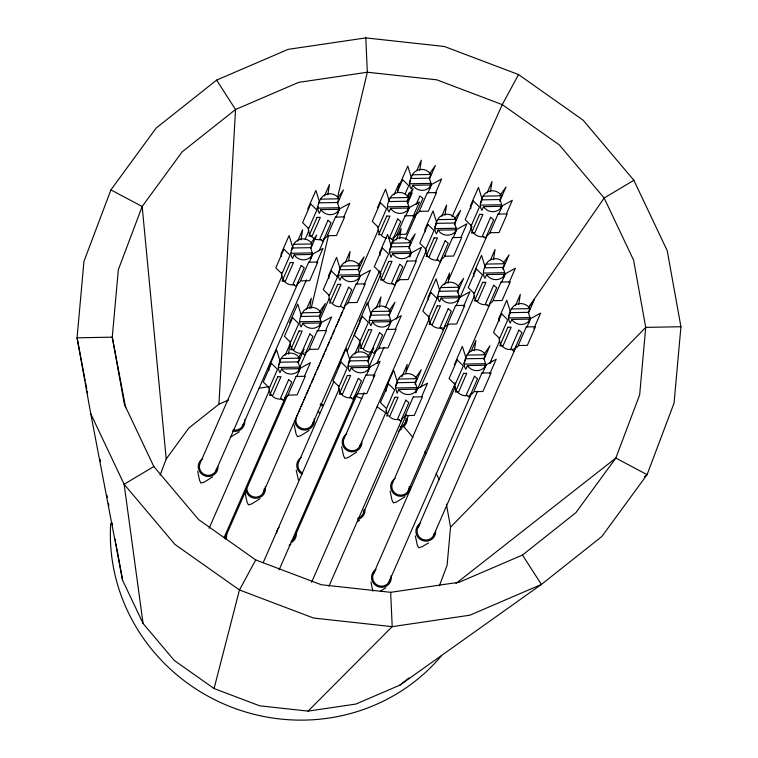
<?xml version="1.0" encoding="UTF-8"?>
<svg xmlns="http://www.w3.org/2000/svg" width="758" height="758" viewBox="0 0 758 758"><rect width="100%" height="100%" fill="white"/><g stroke="black" fill="none" stroke-linecap="round" stroke-linejoin="round"><path stroke-width="1.14" d="M160.099 475.162L166.22 458.941L188.789 428.09L218.929 404.185L235.539 109.512L216.599 80.111L156.167 128.036L110.914 189.888L83.939 261.434L77.07 337.812L90.77 413.811L122.559 580.135L143.082 623.493L174.293 660.464L214.069 688.548L259.691 705.821L308.061 711.118L355.872 704.059L399.873 685.137L541.401 584.446L601.833 536.512L647.086 474.669L674.061 403.114L680.93 326.736L667.23 250.737L633.878 180.29L583.167 120.209L518.538 74.568L444.396 46.494L365.801 37.9L288.106 49.365L216.599 80.111M446.386 504.222L450.527 527.198L447.106 565.297L439.356 585.839M296.672 376.631L300.159 368.653L281.616 368.994L279.986 372.699C276.945 368.217 278.859 362.817 281.161 358.496A10.773 10.441 23.6 0 1 299.713 358.164L298.093 361.869L299.751 367.09L298.538 372.358M309.207 262.429L312.694 254.442L294.151 254.783L292.531 258.487C289.48 254.015 291.394 248.605 293.706 244.294L312.249 243.953L310.628 247.658L312.287 252.878L311.074 258.156M317.858 330.924L321.354 322.936L302.812 323.278L301.182 326.982C298.14 322.51 300.054 317.1 302.357 312.789L320.909 312.448L319.289 316.152L320.947 321.373L319.734 326.641M336.012 217.271L339.499 209.284L320.956 209.625L319.336 213.339C316.285 208.857 318.199 203.447 320.511 199.136L339.053 198.795L337.433 202.509L339.091 207.73L337.879 212.998M356.667 284.222L360.164 276.234L341.612 276.575L339.991 280.28C336.95 275.808 338.864 270.398 341.166 266.086L359.718 265.745L358.089 269.45L359.273 271.961L359.586 276.49M366.341 375.362L369.838 367.374L351.286 367.715L349.665 371.42C346.624 366.938 348.538 361.538 350.84 357.226A10.773 10.441 23.6 0 1 369.392 356.885L367.763 360.59L369.421 365.811L368.217 371.079M387.537 329.645L391.033 321.657L372.481 321.998L370.861 325.703C367.82 321.231 369.733 315.821 372.036 311.51A10.773 10.441 23.6 0 1 390.588 311.168L388.958 314.883L390.616 320.094L389.413 325.371M405.691 215.992L409.178 208.014L390.635 208.346L389.006 212.06C385.964 207.578 387.878 202.178 390.19 197.857A10.773 10.441 23.6 0 1 408.733 197.516L407.112 201.23L408.77 206.451L407.558 211.719M389.385 252.13L389.631 249.41L392.218 243.147L410.76 242.806L409.14 246.521L410.798 251.741L409.585 257.009L411.206 253.295A10.773 10.441 23.6 0 1 392.663 253.636L391.043 257.35L389.385 252.13L410.798 251.741M427.9 192.92L431.387 184.943L412.845 185.284L411.224 188.988C408.174 184.507 410.087 179.106 412.399 174.795A10.773 10.441 23.6 0 1 430.942 174.454L429.322 178.158L430.98 183.379L429.767 188.647M395.477 387.992L395.723 385.272L398.31 379.019L416.853 378.678L415.232 382.383L416.891 387.603L415.678 392.871L417.307 389.167A10.773 10.441 23.6 0 1 398.755 389.508L397.135 393.212L395.477 387.992L416.891 387.603M453.151 237.785L456.648 229.807L438.096 230.138L436.475 233.852C433.434 229.371 435.348 223.97 437.65 219.649A10.773 10.441 23.6 0 1 456.202 219.308L454.573 223.023L456.231 228.243L455.027 233.511M456.202 305.72L459.689 297.733L441.147 298.074L439.526 301.788C436.475 297.307 438.389 291.896 440.701 287.585L459.244 287.244L457.624 290.958L459.282 296.17L458.069 301.447M482.476 373.23L485.963 365.242L467.421 365.583L465.8 369.288C462.75 364.816 464.663 359.406 466.975 355.095L485.518 354.753L483.898 358.458L485.556 363.679L484.343 368.957M498.593 214.287L502.08 206.309L483.538 206.65L481.917 210.354C478.866 205.873 480.78 200.472 483.092 196.161L501.635 195.82L500.015 199.525L501.673 204.745L500.46 210.013M501.635 282.222L505.131 274.235L486.579 274.576L484.959 278.29C481.917 273.809 483.831 268.398 486.134 264.087L504.676 263.746L503.056 267.46L504.714 272.681L503.501 277.949M526.895 327.086L530.382 319.099L511.84 319.44L510.219 323.154C507.168 318.673 509.082 313.262 511.394 308.951L529.937 308.61L528.317 312.324L529.975 317.545L528.762 322.813M301.021 239.926L302.631 229.702L297.648 241.091M288.485 354.138L290.096 343.914L285.112 355.303M309.681 308.421L311.292 298.197L306.308 309.586M327.826 194.778L329.436 184.545L324.452 195.943M348.671 260.581L350.101 251.495L345.117 262.884M358.344 351.721L359.775 342.635L354.791 354.024M379.36 307.142L380.971 296.918L375.987 308.307M397.685 192.361L399.115 183.275L394.132 194.664M399.532 238.789L401.143 228.556L396.169 239.954M419.714 170.427L421.325 160.203L416.796 170.559M405.805 373.514L407.236 364.427L401.806 376.849M444.974 215.291L446.585 205.067L441.601 216.456M448.016 283.217L449.627 272.994L444.643 284.383M490.407 191.793L492.018 181.569L487.034 192.958M474.29 350.727L475.901 340.503L471.372 350.859M493.449 259.729L495.059 249.496L490.54 259.852M518.709 304.583L520.32 294.36L515.336 305.749M311.159 308.279L328.422 235.738M337.471 197.734L367.336 72.228L365.801 37.9M214.069 688.548L239.462 589.98L255.74 559.935L321.231 584.731L390.664 592.33L459.301 582.201L522.461 555.045L575.853 512.702L615.828 458.069L639.657 394.861L645.731 327.38L633.622 260.24L604.164 198.018L559.357 144.93L502.26 104.623L436.769 79.817L367.336 72.228L298.699 82.357L235.539 109.512L182.147 151.856L142.172 206.489L118.343 269.696L112.269 337.168L124.378 404.308L153.836 466.54L198.643 519.618L255.74 559.935M358.543 279.939L359.5 277.39M307.739 209.037L315.887 190.4L319.668 202.528M291.963 249.752L292.863 247.686L289.082 235.548L280.934 254.186L281.616 256.394M282.137 275.723L200.368 462.702A8.764 8.49 23.6 0 0 205.105 474.783A8.764 8.49 23.6 0 0 216.608 468.889M316.958 208.744L317.858 206.669M305.161 239.215L308.942 230.574M310.771 248.501L316.654 235.046L311.33 242.655M215.831 470.964L298.538 281.824M337.575 203.352L343.459 189.888L337.471 198.444M242.636 425.806L306.44 279.901M319.203 250.718L324.869 237.756M289.594 322.681L297.742 304.043L301.523 316.181M316.607 262.941L322.946 248.444L311.462 254.764M278.972 364.996L279.873 362.93M343.867 216.75L349.751 203.286L338.267 209.615M209.104 528.279L269.602 389.934M298.235 362.712L304.119 349.249L298.131 357.814M319.431 316.996L325.315 303.541L319.326 312.097M337.158 276.727L339.423 271.544M224.084 537.611L285.529 397.116M320.151 319.137L329.133 298.595M224.955 538.379L287.348 395.714M299.164 368.691L306.725 351.399M377.418 207.758L385.566 189.121L389.347 201.249M304.517 376.11L310.41 362.656L298.927 368.975M325.713 330.403L331.597 316.939L320.122 323.259M358.24 270.293L364.124 256.839L358.136 265.395M263.291 492.757L345.534 304.697M297.799 414.105L296.852 416.275A8.764 8.49 23.6 0 0 301.589 428.346A8.764 8.49 23.6 0 0 313.092 422.452M298.747 411.945L300.159 408.704M301.106 406.544L303.001 402.223M303.949 400.063L305.36 396.813M306.308 394.653L308.193 390.332M309.141 388.172L310.562 384.931M311.51 382.771L313.869 377.361M314.816 375.201L315.764 373.04M317.176 369.8L319.071 365.47M320.018 363.309L321.43 360.069M322.377 357.909L324.263 353.588M325.21 351.428L326.632 348.178M327.579 346.018L329.465 341.697M330.412 339.537L331.833 336.296M332.771 334.136L334.666 329.806M336.088 326.565L337.026 324.405M337.973 322.245L339.394 319.004M340.333 316.835L342.701 311.434M343.649 309.273L344.587 307.113M359.245 273.61L378.621 229.295M399.627 184.687L407.776 166.049L411.556 178.177M397.666 191.044L402.64 179.655L408.742 185.653L405.113 193.944M364.067 284.733L370.406 270.236L359.879 276.035M409.292 183.36L410.656 180.252M407.122 197.203L408.932 193.053L412.191 193.015L407.662 203.371M407.254 202.073L413.138 188.609L407.15 197.175M312.315 424.527L379.426 271.061M390.768 245.118L394.548 236.477M338.077 367.118L346.226 348.481L349.665 359.51M389.565 250.68L390.929 247.572M359.264 321.401L367.422 302.764L371.202 314.902L369.838 318.009M333.861 381.577L298.889 461.556A8.764 8.49 23.6 0 0 302.575 473.163M347.098 351.324L359.851 322.141M367.422 304.849L381.122 273.505M416.275 204.234L419.894 195.952L422.955 198.397L414.806 217.034L413.271 215.812M348.642 363.717L350.006 360.619M429.464 179.002L435.348 165.538L429.36 174.103M413.082 216.513L419.43 202.016L407.946 208.336M263.187 562.663L339.281 388.655M405.416 239.339L416.758 213.405M408.827 248.397L415.166 233.9L409.187 242.456M385.235 307.701L397.05 280.678M435.3 193.442L441.639 178.945L430.156 185.265M367.914 361.433L373.798 347.979L367.81 356.535M389.1 315.726L394.994 302.262L389.006 310.818M279.115 569.845L355.208 395.837M294.161 538.18L357.501 393.355M368.843 367.412L376.404 350.12M415.574 260.761L421.457 247.298L410.931 253.096M435.007 227.182L436.362 224.084M364.172 392.672L344.321 438.067A8.764 8.49 23.6 0 0 349.05 450.138A8.764 8.49 23.6 0 0 360.562 444.245M376.934 363.489L384.022 347.278M396.311 319.175L426.565 250.007M373.287 376.906L380.08 361.376L368.596 367.696M395.392 329.124L401.276 315.66L389.792 321.979M454.269 224.899L460.608 210.402L454.62 218.967M359.775 446.32L442.018 258.27M395.657 386.552L397.476 382.411L393.696 370.274L385.538 388.911L386.229 391.119M461.006 237.263L466.89 223.809L456.363 229.598M311.595 582.296L386.741 410.448M436.693 298.226L437.593 296.151M406.449 370.899L429.606 317.943M480.439 203.694L481.794 200.586M448.84 279.465L471.997 226.509M414.92 384.268L421.268 369.771L415.28 378.327M328.944 586.228L402.678 417.63M457.311 292.834L463.65 278.338L458.334 285.946M406.307 414.825L362.826 514.256A8.764 8.49 23.6 0 1 357.7 518.33M417.649 388.882L445.06 326.196M499.702 201.41L506.041 186.904L500.053 195.469M405.217 422.822L408.524 415.261M420.813 387.158L448.224 324.471M460.04 297.458L487.451 234.772M421.666 396.633L427.55 383.169L416.066 389.489M463.602 306.232L469.941 291.735L459.414 297.534M506.439 213.775L512.332 200.311L501.805 206.1M474.574 295.525L392.805 482.495A8.764 8.49 23.6 0 0 398.632 494.917A8.764 8.49 23.6 0 0 409.244 486.465M454.203 364.986L462.352 346.349L466.132 358.487M502.753 269.336L509.092 254.84L503.767 262.448M408.259 490.758L455.056 383.766M468.283 353.503L490.502 302.698M463.868 363.66L465.232 360.552M373.637 573.503L455.406 386.523M509.035 282.743L515.374 268.237L504.847 274.036M484.04 359.311L489.924 345.847L483.936 354.403M389.1 581.765L471.808 392.625M508.741 316.484L510.551 312.343L506.77 300.206L498.622 318.853L499.314 321.051M418.056 527.36L477.616 391.185M489.905 363.082L499.825 340.389M489.876 373.741L496.215 359.245L484.732 365.564M528.459 313.168L534.343 299.704L529.027 307.312M433.519 535.622L516.226 346.482M533.84 328.64L540.634 313.101L529.15 319.421M452.062 216.864L502.26 104.623L518.538 74.568M489.687 363.575L491.705 360.656M528.743 307.094L604.164 198.018L633.878 180.29M450.527 527.198L645.731 327.38L680.93 326.736M308.061 711.118L392.199 626.648L469.894 615.193L541.401 584.446L522.461 555.045M239.357 431.766L230.28 437.309M212.553 476.924L204.205 482.145L200.984 483.102L199.581 480.382L197.667 471.249M309.037 430.487L300.689 435.717L297.468 436.674L296.065 433.955L294.142 424.821M260.013 498.717L251.675 503.937L248.453 504.894L247.042 502.175L245.128 493.041M356.497 452.28L348.159 457.51L344.937 458.467L343.526 455.748L341.612 446.614M401.939 428.791L398.329 431.255M289.168 545.504L290.882 544.14M357.833 521.58L359.548 520.215M404.98 496.717L396.642 501.948L393.411 502.905L392.009 500.185L390.095 491.051M385.822 587.725L380.317 591.297M399.873 685.137L408.941 677.946M455.956 583.48L615.828 458.069L647.086 474.669L644.291 476.858M153.836 466.54L124.123 484.258L143.082 623.493M428.526 542.946L421.893 546.802L418.672 547.769L417.27 545.04L415.356 535.915M218.929 404.185L228.66 399.997M259.151 388.172L268.275 386.826M412.399 174.795L430.942 174.454M410.77 178.5L429.322 178.158M409.566 183.768L430.98 183.379M390.19 197.857L408.733 197.516M318.881 202.85L337.433 202.509M388.56 201.571L407.112 201.23M481.463 199.866L500.015 199.525M317.678 208.118L339.091 207.73M387.347 206.839L408.77 206.451M480.259 205.134L501.673 204.745M437.65 219.649L456.202 219.308M436.03 223.364L454.573 223.023M434.817 228.632L456.231 228.243M292.076 247.999L310.628 247.658M390.597 246.862L409.14 246.521M290.873 253.276L312.287 252.878M392.663 253.636L411.206 253.295M339.546 269.791L358.089 269.45M484.514 267.801L503.056 267.46M338.333 275.069L359.747 274.671M483.301 273.07L504.714 272.681M439.071 291.299L457.624 290.958M437.868 296.567L459.282 296.17M372.036 311.51L390.588 311.168M300.736 316.493L319.289 316.152M370.416 315.214L388.958 314.883M509.764 312.666L528.317 312.324M299.524 321.771L320.947 321.373M369.203 320.492L390.616 320.094M508.561 317.934L529.975 317.545M281.161 358.496L299.713 358.164M350.84 357.226L369.392 356.885M279.541 362.21L298.093 361.869M349.22 360.931L367.763 360.59M465.346 358.799L483.898 358.458M278.328 367.478L299.751 367.09M348.007 366.199L369.421 365.811M464.133 364.077L485.556 363.679M396.69 382.724L415.232 382.383M398.755 389.508L417.307 389.167M355.388 396.064L361.917 398.537M110.914 189.888L142.172 206.489L166.22 458.941M377.114 406.781L386.599 413.47M403.256 425.949L412.93 437.404M424.831 451.512L426.318 453.275M319.677 413.603L318.275 410.883M436.134 473.314L439.157 479.71M90.77 413.811L124.123 484.258L174.833 544.348L239.462 589.98L313.604 618.054L392.199 626.648L390.664 592.33M298.434 479.966L296.179 470.112M482.249 199.543L478.469 187.416L470.32 206.053L471.002 208.261M485.3 267.479L481.519 255.351L473.362 273.989L474.053 276.196M436.816 223.042L433.036 210.913L424.878 229.551L425.57 231.758M439.858 290.977L436.077 278.84L427.929 297.487L428.621 299.685M391.374 246.54L387.594 234.402L379.445 253.049L380.137 255.256M340.333 269.478L336.552 257.341L328.404 275.978L329.086 278.186M279.986 360.789L276.547 349.76L268.398 368.397L269.081 370.605M372.851 591.183L370.927 582.049M125.648 407.757L112.269 337.168L77.07 337.812L85.18 380.63M85.616 382.942L86.715 388.731M87.151 391.043L87.596 393.355M100.094 459.31L100.53 461.622M106.887 495.182L107.333 497.494M108.422 503.284L108.868 505.595M112.156 522.954L112.591 525.266M115.159 539.071L115.567 541.354M115.974 543.638L116.391 545.912M116.798 548.195L122.559 580.135M405.862 415.033A10.773 10.441 23.6 0 1 402.574 418.16M399.134 419.468A10.773 10.441 23.6 0 1 389.584 416.729M387.783 414.588A10.773 10.441 23.6 0 1 386.125 409.367M398.31 379.019A10.773 10.441 23.6 0 1 416.853 378.678M399.769 279.162A10.773 10.441 23.6 0 1 396.481 282.298M393.042 283.606A10.773 10.441 23.6 0 1 382.231 279.484M381.691 278.726A10.773 10.441 23.6 0 1 380.118 271.677M392.218 243.147A10.773 10.441 23.6 0 1 410.76 242.806M302.035 474.157A9.93 9.627 23.6 0 1 301.314 457.406M264.277 488.465A8.764 8.49 23.6 0 1 255.929 497.163A8.764 8.49 23.6 0 1 246.852 488.787M348.727 302.101A10.773 10.441 23.6 0 1 345.44 305.228M340.143 306.734A10.773 10.441 23.6 0 1 332.44 303.797M330.649 301.656A10.773 10.441 23.6 0 1 329.076 294.616M360.164 276.234A10.773 10.441 23.6 0 1 341.612 276.575M341.166 266.086A10.773 10.441 23.6 0 1 359.718 265.745M265.224 486.759A9.93 9.627 23.6 0 1 257.265 498.195A9.93 9.627 23.6 0 1 245.763 489.649M445.211 255.664A10.773 10.441 23.6 0 1 441.923 258.8M438.484 260.108A10.773 10.441 23.6 0 1 427.664 255.986M427.133 255.228A10.773 10.441 23.6 0 1 425.56 248.179M456.648 229.807A10.773 10.441 23.6 0 1 438.096 230.138M361.926 442.009A9.93 9.627 23.6 0 1 347.467 450.659A9.93 9.627 23.6 0 1 346.757 433.908M406.203 418.539A8.764 8.49 23.6 0 1 400.091 426.896M490.644 232.166A10.773 10.441 23.6 0 1 487.356 235.302M483.917 236.61A10.773 10.441 23.6 0 1 473.096 232.488M472.566 231.73A10.773 10.441 23.6 0 1 470.993 224.69M502.08 206.309A10.773 10.441 23.6 0 1 483.538 206.65M483.092 196.161A10.773 10.441 23.6 0 1 501.635 195.82M407.359 418.511A9.93 9.627 23.6 0 1 400.442 427.995M322.756 404.8A8.764 8.49 23.6 0 1 320.89 403.483M419.951 210.8A10.773 10.441 23.6 0 1 415.005 214.741M431.387 184.943A10.773 10.441 23.6 0 1 412.845 185.284M322.216 405.795A9.93 9.627 23.6 0 1 320.103 404.298M357.255 394.662A10.773 10.441 23.6 0 1 353.446 397.173M351.674 397.675A10.773 10.441 23.6 0 1 340.854 393.563M340.323 392.796A10.773 10.441 23.6 0 1 338.75 385.756M369.838 367.374A10.773 10.441 23.6 0 1 351.286 367.715M363.812 509.963A8.764 8.49 23.6 0 1 363.603 512.181M447.116 325.021A10.773 10.441 23.6 0 1 444.965 326.736M442.426 327.826A10.773 10.441 23.6 0 1 430.705 323.922M430.174 323.164A10.773 10.441 23.6 0 1 428.602 316.114M459.689 297.733A10.773 10.441 23.6 0 1 441.147 298.074M440.701 287.585A10.773 10.441 23.6 0 1 459.244 287.244M364.968 509.945A9.93 9.627 23.6 0 1 358.051 519.42M288.722 394.511A10.773 10.441 23.6 0 1 285.434 397.647M281.995 398.954A10.773 10.441 23.6 0 1 269.071 387.035M300.159 368.653A10.773 10.441 23.6 0 1 281.616 368.994M300.121 281.73A10.773 10.441 23.6 0 1 297.97 283.435M294.53 284.752A10.773 10.441 23.6 0 1 283.71 280.631M283.179 279.863A10.773 10.441 23.6 0 1 281.606 272.823M312.694 254.442A10.773 10.441 23.6 0 1 294.151 254.783M293.706 244.294A10.773 10.441 23.6 0 1 312.249 243.953M217.972 466.653A9.93 9.627 23.6 0 1 203.523 475.304A9.93 9.627 23.6 0 1 202.803 458.543M434.296 533.547A8.764 8.49 23.6 0 1 421.751 538.966A8.764 8.49 23.6 0 1 419.373 525.569M518.946 344.966A10.773 10.441 23.6 0 1 514 348.907M513.119 349.192A10.773 10.441 23.6 0 1 501.398 345.288M500.867 344.53A10.773 10.441 23.6 0 1 499.295 337.481M530.382 319.099A10.773 10.441 23.6 0 1 511.84 319.44M511.394 308.951A10.773 10.441 23.6 0 1 529.937 308.61M435.661 531.311A9.93 9.627 23.6 0 1 421.211 539.961A9.93 9.627 23.6 0 1 420.491 523.2M389.877 579.69A8.764 8.49 23.6 0 1 377.323 585.11A8.764 8.49 23.6 0 1 374.954 571.712M473.39 392.53A10.773 10.441 23.6 0 1 469.581 395.041M467.8 395.553A10.773 10.441 23.6 0 1 456.979 391.431M456.449 390.664A10.773 10.441 23.6 0 1 455.037 382.724M485.963 365.242A10.773 10.441 23.6 0 1 467.421 365.583M466.975 355.095A10.773 10.441 23.6 0 1 485.518 354.753M391.024 575.777A9.93 9.627 23.6 0 1 384.6 586.844A9.93 9.627 23.6 0 1 372.462 581.632A9.93 9.627 23.6 0 1 376.072 569.343M397.742 233.871A10.773 10.441 23.6 0 1 392.796 237.813M391.014 238.315A10.773 10.441 23.6 0 1 389.157 238.514M386.372 238.202A10.773 10.441 23.6 0 1 381.454 235.577M379.663 233.436A10.773 10.441 23.6 0 1 378.09 226.386M409.178 208.014A10.773 10.441 23.6 0 1 390.635 208.346M314.238 418.539A9.93 9.627 23.6 0 1 305.853 430.023A9.93 9.627 23.6 0 1 294.71 420.586M243.413 423.731A8.764 8.49 23.6 0 1 233 429.966M328.062 235.151A10.773 10.441 23.6 0 1 323.116 239.092M321.335 239.594A10.773 10.441 23.6 0 1 310.515 235.473M309.984 234.715A10.773 10.441 23.6 0 1 308.411 227.665M339.499 209.284A10.773 10.441 23.6 0 1 320.956 209.625M320.511 199.136A10.773 10.441 23.6 0 1 339.053 198.795M244.559 419.818A9.93 9.627 23.6 0 1 232.753 431.075M441.355 655.869A186.885 180.262 21.8 0 1 229.304 706.276A186.885 180.262 21.8 0 1 110.696 523.427M309.918 348.803A10.773 10.441 23.6 0 1 304.972 352.735M303.191 353.237A10.773 10.441 23.6 0 1 292.37 349.125M291.839 348.358A10.773 10.441 23.6 0 1 290.267 341.318M321.354 322.936A10.773 10.441 23.6 0 1 302.812 323.278M302.357 312.789A10.773 10.441 23.6 0 1 320.909 312.448M226.415 533.461A9.93 9.627 23.6 0 1 225.884 539.251M492.548 301.532A10.773 10.441 23.6 0 1 490.407 303.238M486.968 304.545A10.773 10.441 23.6 0 1 476.147 300.424M475.607 299.666A10.773 10.441 23.6 0 1 474.034 292.616M505.131 274.235A10.773 10.441 23.6 0 1 486.579 274.576M486.134 264.087A10.773 10.441 23.6 0 1 504.676 263.746M410.41 486.446A9.93 9.627 23.6 0 1 395.951 495.097A9.93 9.627 23.6 0 1 395.24 478.345M294.947 536.105A8.764 8.49 23.6 0 1 291.11 541.364M379.597 347.524A10.773 10.441 23.6 0 1 374.642 351.456M371.013 352.157A10.773 10.441 23.6 0 1 363.309 349.22M361.519 347.079A10.773 10.441 23.6 0 1 359.946 340.039M391.033 321.657A10.773 10.441 23.6 0 1 372.481 321.998M296.084 532.192A9.93 9.627 23.6 0 1 291.726 542.34M276.556 533.386A9.93 9.627 23.6 0 1 279.162 527.331M283.947 249.155L275.798 267.801L281.891 273.799L290.049 255.162L283.947 249.155M310.752 204.006L302.603 222.644L308.696 228.641L316.853 210.004L310.752 204.006M290.238 262.562L282.08 281.199L285.349 281.161L293.498 262.514L290.238 262.562M317.043 217.404L308.894 236.041L312.154 236.003L320.302 217.366L317.043 217.404M301.201 265.452L293.052 284.089L296.113 286.543L304.261 267.896L301.201 265.452M308.639 262.24L300.49 280.877L309.652 280.697L317.81 262.05L308.639 262.24M328.006 220.294L319.857 238.941L322.917 241.385L331.066 222.748L328.006 220.294M271.411 363.366L263.263 382.004L269.355 388.011L277.504 369.364L271.411 363.366M335.443 217.082L327.295 235.729L336.467 235.539L344.615 216.902L335.443 217.082M292.607 317.649L284.458 336.296L290.551 342.294L298.699 323.657L292.607 317.649M277.703 376.764L269.545 395.411L272.814 395.363L280.962 376.726L277.703 376.764M298.898 331.056L290.74 349.694L294 349.656L302.158 331.009L298.898 331.056M331.417 270.947L323.268 289.594L329.36 295.592L337.509 276.954L331.417 270.947M288.665 379.663L280.507 398.301L283.577 400.745L291.726 382.108L288.665 379.663M309.861 333.946L301.703 352.584L304.763 355.038L312.921 336.391L309.861 333.946M296.103 376.451L287.955 395.089L297.117 394.899L305.275 376.262L296.103 376.451M317.299 330.734L309.15 349.372L318.313 349.192L326.471 330.545L317.299 330.734M337.698 284.354L329.55 302.992L332.809 302.954L340.967 284.307L337.698 284.354M380.431 202.727L372.282 221.364L378.375 227.362L386.523 208.725L380.431 202.727M348.671 287.244L340.513 305.881L343.573 308.335L351.731 289.689L348.671 287.244M356.108 284.032L347.96 302.669L357.122 302.489L365.271 283.843L356.108 284.032M386.722 216.125L378.564 234.772L381.833 234.724L389.982 216.087L386.722 216.125M382.468 248.018L374.31 266.655L380.412 272.653L388.56 254.015L382.468 248.018M397.685 219.024L389.536 237.661L392.597 240.106L400.745 221.469L397.685 219.024M341.091 362.087L332.942 380.734L339.034 386.732L347.183 368.085L341.091 362.087M405.123 215.812L396.974 234.449L406.136 234.26L414.294 215.623L405.123 215.812M362.286 316.38L354.138 335.017L360.23 341.015L368.379 322.377L362.286 316.38M388.75 261.415L380.601 280.053L383.861 280.015L392.009 261.377L388.75 261.415M347.372 375.494L339.224 394.132L342.483 394.084L350.641 375.447L347.372 375.494M427.332 192.74L419.183 211.378L428.355 211.188L436.504 192.551L427.332 192.74M368.568 329.777L360.42 348.415L363.679 348.377L371.837 329.73L368.568 329.777M399.712 264.305L391.564 282.952L394.624 285.396L402.773 266.759L399.712 264.305M407.15 261.093L399.002 279.74L408.174 279.55L416.322 260.913L407.15 261.093M358.344 378.384L350.187 397.021L353.247 399.475L361.405 380.829L358.344 378.384M379.531 332.667L371.382 351.305L374.443 353.759L382.601 335.121L379.531 332.667M427.9 224.52L419.752 243.157L425.844 249.155L433.993 230.517L427.9 224.52M365.782 375.172L357.634 393.809L366.796 393.62L374.945 374.983L365.782 375.172M386.978 329.455L378.82 348.093L387.992 347.913L396.14 329.266L386.978 329.455M434.182 237.917L426.034 256.564L429.293 256.517L437.451 237.879L434.182 237.917M445.154 240.807L436.996 259.454L440.057 261.898L448.215 243.261L445.154 240.807M388.56 383.88L380.402 402.526L386.504 408.524L394.653 389.877L388.56 383.88M452.592 237.605L444.434 256.242L453.606 256.052L461.755 237.415L452.592 237.605M430.942 292.455L422.793 311.093L428.886 317.09L437.044 298.453L430.942 292.455M473.333 201.022L465.185 219.659L471.277 225.666L479.435 207.019L473.333 201.022M394.842 397.287L386.694 415.924L389.953 415.877L398.102 397.239L394.842 397.287M437.233 305.853L429.085 324.49L432.344 324.452L440.493 305.815L437.233 305.853M479.625 214.429L471.467 233.066L474.735 233.019L482.884 214.381L479.625 214.429M405.805 400.177L397.656 418.814L400.717 421.268L408.865 402.621L405.805 400.177M448.196 308.743L440.047 327.38L443.108 329.834L451.256 311.197L448.196 308.743M490.587 217.319L482.439 235.956L485.499 238.4L493.647 219.763L490.587 217.319M413.252 396.965L405.094 415.602L414.266 415.412L422.414 396.775L413.252 396.965M455.634 305.531L447.485 324.178L456.657 323.988L464.806 305.351L455.634 305.531M498.025 214.107L489.876 232.744L499.039 232.554L507.197 213.917L498.025 214.107M476.384 268.957L468.226 287.595L474.328 293.592L482.476 274.955L476.384 268.957M482.666 282.355L474.517 300.992L477.777 300.954L485.925 282.317L482.666 282.355M457.216 359.965L449.068 378.602L455.16 384.6L463.318 365.962L457.216 359.965M493.629 285.245L485.48 303.892L488.54 306.336L496.689 287.699L493.629 285.245M501.076 282.033L492.918 300.68L502.09 300.49L510.238 281.853L501.076 282.033M463.508 373.362L455.35 392L458.618 391.962L466.767 373.315L463.508 373.362M501.635 313.821L493.486 332.459L499.579 338.456L507.737 319.819L501.635 313.821M474.47 376.252L466.322 394.89L469.382 397.344L477.531 378.697L474.47 376.252M481.908 373.04L473.759 391.678L482.922 391.498L491.08 372.851L481.908 373.04M507.926 327.219L499.778 345.856L503.037 345.819L511.186 327.181L507.926 327.219M518.889 330.109L510.74 348.746L513.801 351.2L521.949 332.563L518.889 330.109M526.327 326.897L518.178 345.544L527.35 345.354L535.499 326.717L526.327 326.897"/></g></svg>
